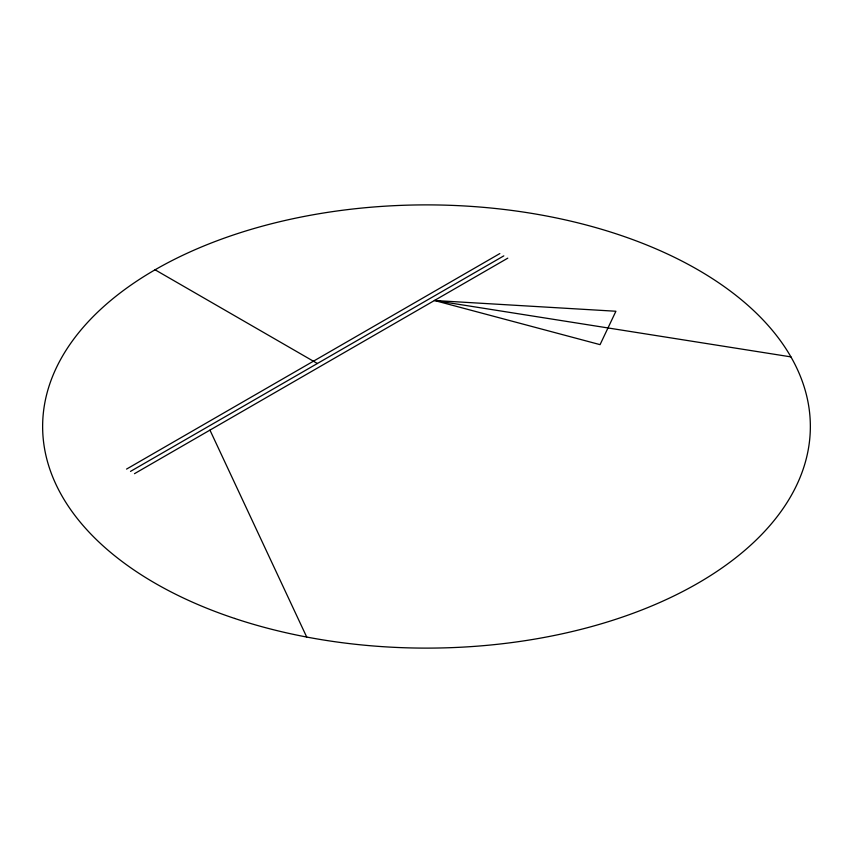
<?xml version="1.0" encoding="UTF-8"?>
<svg xmlns="http://www.w3.org/2000/svg" width="853" height="853" viewBox="0 0 853 853"><rect width="100%" height="100%" fill="white"/><g stroke="black" fill="none" stroke-linecap="round" stroke-linejoin="round"><path stroke-width="1.28" d="M126.543 469.097L499.837 253.576M130.509 471.389L503.814 255.868M134.486 473.682L507.791 258.16M434.454 300.501L615.909 311.249L600.064 344.644L434.454 300.501L790.923 356.885M155.075 269.793L317.38 363.506M209.955 430.115L306.707 637.042M234.575 618.425A383.85 221.609 0 0 0 810.35 426.5A383.85 221.609 0 0 0 234.575 234.575A383.85 221.609 0 0 0 234.575 618.425"/></g></svg>
